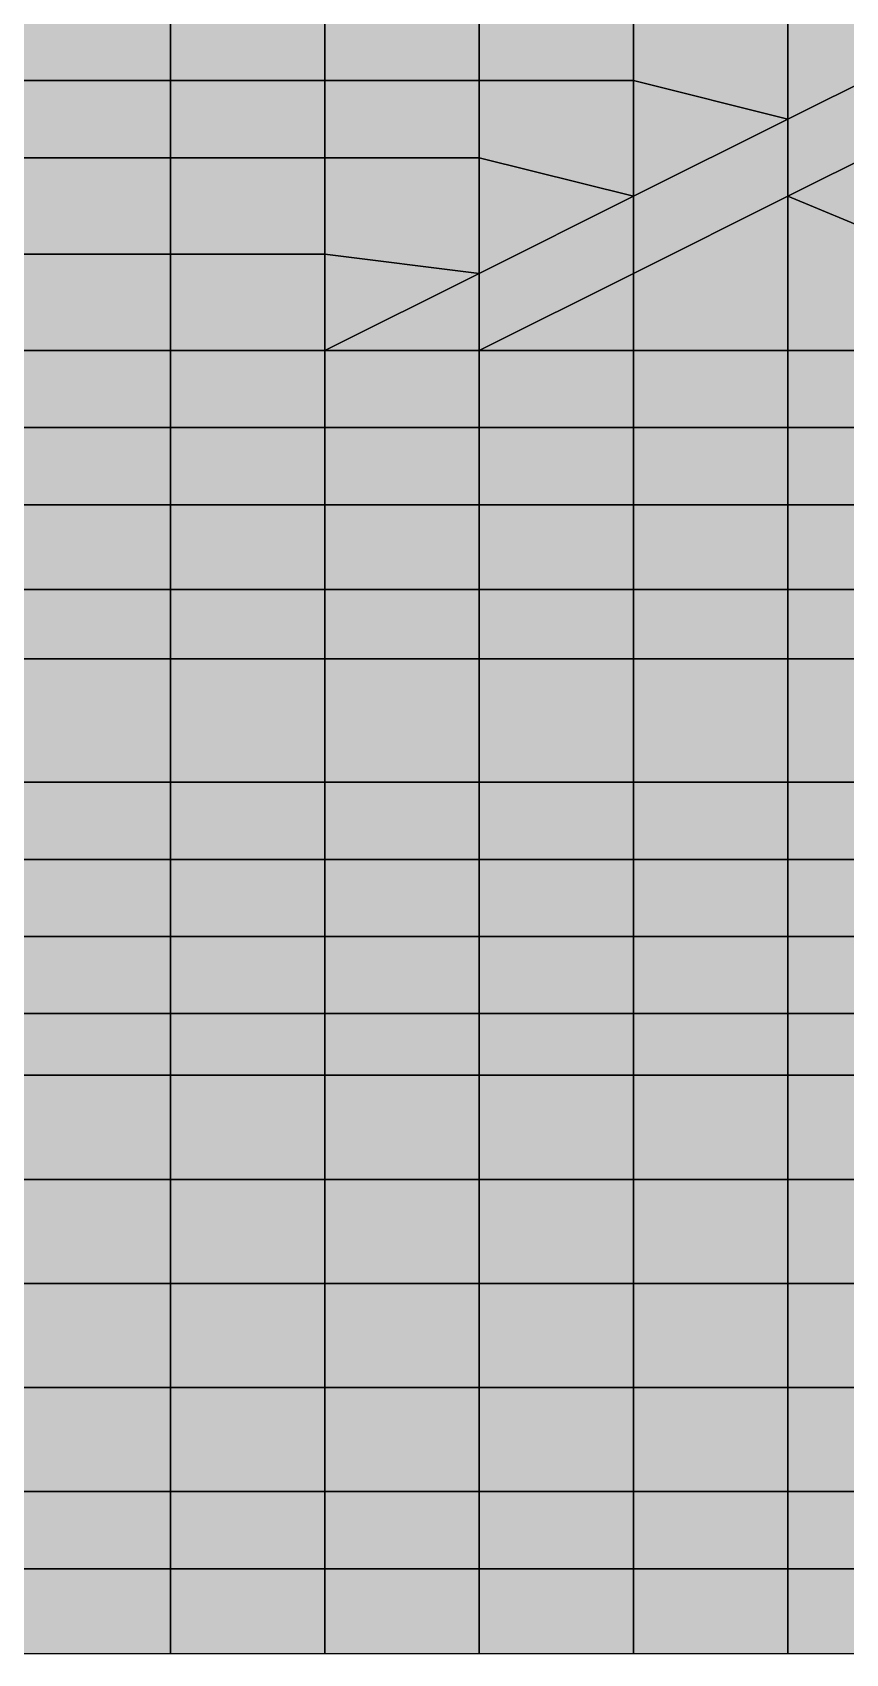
# Model space of a CAD drawing. Header units: inches. Extents: x -100 to 100, y -41 to 41.
# Drawn here: x -24.29 to -13.75, y -41.4 to -20.38 of the extents above; entities that cross this region are included whole.
import ezdxf

# ---------------------------------------------------------------- set-up
doc = ezdxf.new("R2010")
doc.units = ezdxf.units.IN
doc.header["$MEASUREMENT"] = 0

msp = doc.modelspace()

# ---------------------------------------------------------------- linework, layer by layer
at = {"color": 18, "true_color": 0x000000, "transparency": 33554532}
for p, q in [((-22.5, -21), (-22.5, -20)), ((-22.5, -20), (-22.5, -21)), ((-20.5, -21), (-20.5, -20)), ((-20.5, -20), (-20.5, -21)), ((-18.5, -21), (-18.5, -20)), ((-18.5, -20), (-18.5, -21)), ((-16.5, -21), (-16.5, -20)), ((-16.5, -20), (-16.5, -21)), ((-14.5, -21.5), (-14.5, -20)), ((-14.5, -20), (-14.5, -21.5)), ((-13, -20.75), (-14.5, -21.5)), ((-14.5, -21.5), (-13, -20.75)), ((-22.5, -21), (-24.5, -21)), ((-24.5, -21), (-22.5, -21)), ((-22.5, -22), (-22.5, -21)), ((-20.5, -21), (-22.5, -21)), ((-22.5, -21), (-22.5, -22)), ((-22.5, -21), (-20.5, -21)), ((-20.5, -22), (-20.5, -21)), ((-18.5, -21), (-20.5, -21)), ((-20.5, -21), (-20.5, -22)), ((-20.5, -21), (-18.5, -21)), ((-18.5, -22), (-18.5, -21)), ((-16.5, -21), (-18.5, -21)), ((-18.5, -21), (-18.5, -22)), ((-18.5, -21), (-16.5, -21)), ((-16.5, -22.5), (-16.5, -21)), ((-14.5, -21.5), (-16.5, -21)), ((-16.5, -21), (-16.5, -22.5)), ((-16.5, -21), (-14.5, -21.5)), ((-14.5, -21.5), (-16.5, -22.5)), ((-16.5, -22.5), (-14.5, -21.5)), ((-14.5, -22.5), (-14.5, -21.5)), ((-14.5, -21.5), (-14.5, -22.5)), ((-14.5, -22.5), (-13, -21.75)), ((-13, -21.75), (-14.5, -22.5)), ((-22.5, -22), (-24.5, -22)), ((-24.5, -22), (-22.5, -22)), ((-22.5, -23.25), (-22.5, -22)), ((-20.5, -22), (-22.5, -22)), ((-22.5, -22), (-22.5, -23.25)), ((-22.5, -22), (-20.5, -22)), ((-20.5, -23.25), (-20.5, -22)), ((-18.5, -22), (-20.5, -22)), ((-20.5, -22), (-20.5, -23.25)), ((-20.5, -22), (-18.5, -22)), ((-18.5, -23.5), (-18.5, -22)), ((-16.5, -22.5), (-18.5, -22)), ((-18.5, -22), (-18.5, -23.5)), ((-18.5, -22), (-16.5, -22.5)), ((-16.5, -22.5), (-18.5, -23.5)), ((-18.5, -23.5), (-16.5, -22.5)), ((-16.5, -23.5), (-16.5, -22.5)), ((-14.5, -22.5), (-16.5, -23.5)), ((-16.5, -22.5), (-16.5, -23.5)), ((-16.5, -23.5), (-14.5, -22.5)), ((-14.5, -24.5), (-14.5, -22.5)), ((-14.5, -22.5), (-14.5, -24.5)), ((-13, -23.125), (-14.5, -22.5)), ((-14.5, -22.5), (-13, -23.125)), ((-22.5, -23.25), (-24.5, -23.25)), ((-24.5, -23.25), (-22.5, -23.25)), ((-22.5, -24.5), (-22.5, -23.25)), ((-20.5, -23.25), (-22.5, -23.25)), ((-22.5, -23.25), (-22.5, -24.5)), ((-22.5, -23.25), (-20.5, -23.25)), ((-20.5, -24.5), (-20.5, -23.25)), ((-18.5, -23.5), (-20.5, -23.25)), ((-20.5, -23.25), (-20.5, -24.5)), ((-20.5, -23.25), (-18.5, -23.5)), ((-18.5, -23.5), (-20.5, -24.5)), ((-20.5, -24.5), (-18.5, -23.5)), ((-18.5, -24.5), (-18.5, -23.5)), ((-18.5, -23.5), (-18.5, -24.5)), ((-18.5, -24.5), (-16.5, -23.5)), ((-16.5, -23.5), (-18.5, -24.5)), ((-16.5, -24.5), (-16.5, -23.5)), ((-16.5, -23.5), (-16.5, -24.5)), ((-22.5, -24.5), (-24.5, -24.5)), ((-24.5, -24.5), (-22.5, -24.5)), ((-22.5, -25.5), (-22.5, -24.5)), ((-20.5, -24.5), (-22.5, -24.5)), ((-22.5, -24.5), (-22.5, -25.5)), ((-22.5, -24.5), (-20.5, -24.5)), ((-20.5, -24.5), (-18.5, -24.5)), ((-20.5, -24.5), (-20.5, -25.5)), ((-18.5, -24.5), (-20.5, -24.5)), ((-20.5, -25.5), (-20.5, -24.5)), ((-20.5, -24.5), (-20.5, -24.5)), ((-18.5, -24.5), (-16.5, -24.5)), ((-18.5, -25.5), (-18.5, -24.5)), ((-16.5, -24.5), (-18.5, -24.5)), ((-18.5, -24.5), (-18.5, -25.5)), ((-18.5, -24.5), (-18.5, -24.5)), ((-16.5, -24.5), (-14.5, -24.5)), ((-16.5, -25.5), (-16.5, -24.5)), ((-14.5, -24.5), (-16.5, -24.5)), ((-16.5, -24.5), (-16.5, -25.5)), ((-16.5, -24.5), (-16.5, -24.5)), ((-14.5, -24.5), (-13, -24.5)), ((-14.5, -25.5), (-14.5, -24.5)), ((-13, -24.5), (-14.5, -24.5)), ((-14.5, -24.5), (-14.5, -25.5)), ((-14.5, -24.5), (-14.5, -24.5)), ((-22.5, -25.5), (-24.5, -25.5)), ((-24.5, -25.5), (-22.5, -25.5)), ((-22.5, -26.5), (-22.5, -25.5)), ((-20.5, -25.5), (-22.5, -25.5)), ((-22.5, -25.5), (-22.5, -26.5)), ((-22.5, -25.5), (-20.5, -25.5)), ((-18.5, -25.5), (-20.5, -25.5)), ((-20.5, -25.5), (-20.5, -26.5)), ((-20.5, -25.5), (-18.5, -25.5)), ((-20.5, -26.5), (-20.5, -25.5)), ((-20.5, -25.5), (-20.5, -25.5)), ((-18.5, -26.5), (-18.5, -25.5)), ((-16.5, -25.5), (-18.5, -25.5)), ((-18.5, -25.5), (-18.5, -26.5)), ((-18.5, -25.5), (-16.5, -25.5)), ((-16.5, -26.5), (-16.5, -25.5)), ((-14.5, -25.5), (-16.5, -25.5)), ((-16.5, -25.5), (-16.5, -26.5)), ((-16.5, -25.5), (-14.5, -25.5)), ((-14.5, -26.5), (-14.5, -25.5)), ((-13, -25.5), (-14.5, -25.5)), ((-14.5, -25.5), (-14.5, -26.5)), ((-14.5, -25.5), (-13, -25.5)), ((-22.5, -26.5), (-24.5, -26.5)), ((-24.5, -26.5), (-22.5, -26.5)), ((-22.5, -27.6), (-22.5, -26.5)), ((-20.5, -26.5), (-22.5, -26.5)), ((-22.5, -26.5), (-22.5, -27.6)), ((-22.5, -26.5), (-20.5, -26.5)), ((-18.5, -26.5), (-20.5, -26.5)), ((-20.5, -26.5), (-20.5, -27.6)), ((-20.5, -26.5), (-18.5, -26.5)), ((-20.5, -27.6), (-20.5, -26.5)), ((-20.5, -26.5), (-20.5, -26.5)), ((-18.5, -27.6), (-18.5, -26.5)), ((-16.5, -26.5), (-18.5, -26.5)), ((-18.5, -26.5), (-18.5, -27.6)), ((-18.5, -26.5), (-16.5, -26.5)), ((-16.5, -27.6), (-16.5, -26.5)), ((-14.5, -26.5), (-16.5, -26.5)), ((-16.5, -26.5), (-16.5, -27.6)), ((-16.5, -26.5), (-14.5, -26.5)), ((-14.5, -27.6), (-14.5, -26.5)), ((-13, -26.5), (-14.5, -26.5)), ((-14.5, -26.5), (-14.5, -27.6)), ((-14.5, -26.5), (-13, -26.5)), ((-22.5, -27.6), (-24.5, -27.6)), ((-24.5, -27.6), (-22.5, -27.6)), ((-22.5, -28.5), (-22.5, -27.6)), ((-20.5, -27.6), (-22.5, -27.6)), ((-22.5, -27.6), (-22.5, -28.5)), ((-22.5, -27.6), (-20.5, -27.6)), ((-18.5, -27.6), (-20.5, -27.6)), ((-20.5, -27.6), (-20.5, -28.5)), ((-20.5, -27.6), (-18.5, -27.6)), ((-20.5, -28.5), (-20.5, -27.6)), ((-20.5, -27.6), (-20.5, -27.6)), ((-18.5, -28.5), (-18.5, -27.6)), ((-18.5, -27.6), (-16.5, -27.6)), ((-16.5, -27.6), (-18.5, -27.6)), ((-18.5, -27.6), (-18.5, -28.5)), ((-16.5, -28.5), (-16.5, -27.6)), ((-14.5, -27.6), (-16.5, -27.6)), ((-16.5, -27.6), (-16.5, -28.5)), ((-16.5, -27.6), (-14.5, -27.6)), ((-14.5, -28.5), (-14.5, -27.6)), ((-13, -27.6), (-14.5, -27.6)), ((-14.5, -27.6), (-14.5, -28.5)), ((-14.5, -27.6), (-13, -27.6)), ((-22.5, -28.5), (-24.5, -28.5)), ((-24.5, -28.5), (-22.5, -28.5)), ((-22.5, -30.1), (-22.5, -28.5)), ((-20.5, -28.5), (-22.5, -28.5)), ((-22.5, -28.5), (-22.5, -30.1)), ((-22.5, -28.5), (-20.5, -28.5)), ((-18.5, -28.5), (-20.5, -28.5)), ((-20.5, -28.5), (-20.5, -30.1)), ((-20.5, -28.5), (-18.5, -28.5)), ((-20.5, -30.1), (-20.5, -28.5)), ((-20.5, -28.5), (-20.5, -28.5)), ((-18.5, -30.1), (-18.5, -28.5)), ((-16.5, -28.5), (-18.5, -28.5)), ((-18.5, -28.5), (-18.5, -30.1)), ((-18.5, -28.5), (-16.5, -28.5)), ((-16.5, -30.1), (-16.5, -28.5)), ((-14.5, -28.5), (-16.5, -28.5)), ((-16.5, -28.5), (-16.5, -30.1)), ((-16.5, -28.5), (-14.5, -28.5)), ((-14.5, -30.1), (-14.5, -28.5)), ((-13, -28.5), (-14.5, -28.5)), ((-14.5, -28.5), (-14.5, -30.1)), ((-14.5, -28.5), (-13, -28.5)), ((-22.5, -30.1), (-24.5, -30.1)), ((-24.5, -30.1), (-22.5, -30.1)), ((-22.5, -31.1), (-22.5, -30.1)), ((-20.5, -30.1), (-22.5, -30.1)), ((-22.5, -30.1), (-22.5, -31.1)), ((-22.5, -30.1), (-20.5, -30.1)), ((-18.5, -30.1), (-20.5, -30.1)), ((-20.5, -30.1), (-20.5, -31.1)), ((-20.5, -30.1), (-18.5, -30.1)), ((-20.5, -31.1), (-20.5, -30.1)), ((-20.5, -30.1), (-20.5, -30.1)), ((-18.5, -31.1), (-18.5, -30.1)), ((-16.5, -30.1), (-18.5, -30.1)), ((-18.5, -30.1), (-18.5, -31.1)), ((-18.5, -30.1), (-16.5, -30.1)), ((-16.5, -31.1), (-16.5, -30.1)), ((-14.5, -30.1), (-16.5, -30.1)), ((-16.5, -30.1), (-16.5, -31.1)), ((-16.5, -30.1), (-14.5, -30.1)), ((-14.5, -31.1), (-14.5, -30.1)), ((-13, -30.1), (-14.5, -30.1)), ((-14.5, -30.1), (-14.5, -31.1)), ((-14.5, -30.1), (-13, -30.1)), ((-22.5, -31.1), (-24.5, -31.1)), ((-24.5, -31.1), (-22.5, -31.1)), ((-22.5, -32.1), (-22.5, -31.1)), ((-22.5, -31.1), (-20.5, -31.1)), ((-20.5, -31.1), (-22.5, -31.1)), ((-22.5, -31.1), (-22.5, -32.1)), ((-18.5, -31.1), (-20.5, -31.1)), ((-20.5, -31.1), (-20.5, -32.1)), ((-20.5, -31.1), (-18.5, -31.1)), ((-20.5, -32.1), (-20.5, -31.1)), ((-20.5, -31.1), (-20.5, -31.1)), ((-18.5, -32.1), (-18.5, -31.1)), ((-16.5, -31.1), (-18.5, -31.1)), ((-18.5, -31.1), (-18.5, -32.1)), ((-18.5, -31.1), (-16.5, -31.1)), ((-16.5, -32.1), (-16.5, -31.1)), ((-14.5, -31.1), (-16.5, -31.1)), ((-16.5, -31.1), (-16.5, -32.1)), ((-16.5, -31.1), (-14.5, -31.1)), ((-14.5, -32.1), (-14.5, -31.1)), ((-13, -31.1), (-14.5, -31.1)), ((-14.5, -31.1), (-14.5, -32.1)), ((-14.5, -31.1), (-13, -31.1)), ((-22.5, -32.1), (-24.5, -32.1)), ((-24.5, -32.1), (-22.5, -32.1)), ((-22.5, -33.1), (-22.5, -32.1)), ((-22.5, -32.1), (-22.5, -33.1)), ((-20.5, -32.1), (-22.5, -32.1)), ((-22.5, -32.1), (-20.5, -32.1)), ((-18.5, -32.1), (-20.5, -32.1)), ((-20.5, -32.1), (-20.5, -33.1)), ((-20.5, -32.1), (-18.5, -32.1)), ((-20.5, -33.1), (-20.5, -32.1)), ((-20.5, -32.1), (-20.5, -32.1)), ((-18.5, -33.1), (-18.5, -32.1)), ((-16.5, -32.1), (-18.5, -32.1)), ((-18.5, -32.1), (-18.5, -33.1)), ((-18.5, -32.1), (-16.5, -32.1)), ((-16.5, -33.1), (-16.5, -32.1)), ((-16.5, -32.1), (-16.5, -33.1)), ((-14.5, -32.1), (-16.5, -32.1)), ((-16.5, -32.1), (-14.5, -32.1)), ((-14.5, -33.1), (-14.5, -32.1)), ((-14.5, -32.1), (-14.5, -33.1)), ((-13, -32.1), (-14.5, -32.1)), ((-14.5, -32.1), (-13, -32.1)), ((-24.5, -33.1), (-22.5, -33.1)), ((-22.5, -33.1), (-24.5, -33.1)), ((-22.5, -33.1), (-20.5, -33.1)), ((-22.5, -33.9), (-22.5, -33.1)), ((-20.5, -33.1), (-22.5, -33.1)), ((-22.5, -33.1), (-22.5, -33.9)), ((-20.5, -33.1), (-18.5, -33.1)), ((-20.5, -33.9), (-20.5, -33.1)), ((-18.5, -33.1), (-20.5, -33.1)), ((-20.5, -33.1), (-20.5, -33.9)), ((-20.5, -33.1), (-20.5, -33.1)), ((-18.5, -33.1), (-16.5, -33.1)), ((-18.5, -33.9), (-18.5, -33.1)), ((-16.5, -33.1), (-18.5, -33.1)), ((-18.5, -33.1), (-18.5, -33.9)), ((-16.5, -33.1), (-14.5, -33.1)), ((-16.5, -33.9), (-16.5, -33.1)), ((-14.5, -33.1), (-16.5, -33.1)), ((-16.5, -33.1), (-16.5, -33.9)), ((-14.5, -33.1), (-13, -33.1)), ((-14.5, -33.9), (-14.5, -33.1)), ((-13, -33.1), (-14.5, -33.1)), ((-14.5, -33.1), (-14.5, -33.9)), ((-22.5, -33.9), (-24.5, -33.9)), ((-24.5, -33.9), (-22.5, -33.9)), ((-22.5, -35.25), (-22.5, -33.9)), ((-20.5, -33.9), (-22.5, -33.9)), ((-22.5, -33.9), (-22.5, -35.25)), ((-22.5, -33.9), (-20.5, -33.9)), ((-20.5, -35.25), (-20.5, -33.9)), ((-20.5, -33.9), (-20.5, -35.25)), ((-18.5, -33.9), (-20.5, -33.9)), ((-20.5, -33.9), (-18.5, -33.9)), ((-18.5, -35.25), (-18.5, -33.9)), ((-16.5, -33.9), (-18.5, -33.9)), ((-18.5, -33.9), (-18.5, -35.25)), ((-18.5, -33.9), (-16.5, -33.9)), ((-16.5, -35.25), (-16.5, -33.9)), ((-14.5, -33.9), (-16.5, -33.9)), ((-16.5, -33.9), (-16.5, -35.25)), ((-16.5, -33.9), (-14.5, -33.9)), ((-14.5, -35.25), (-14.5, -33.9)), ((-13, -33.9), (-14.5, -33.9)), ((-14.5, -33.9), (-14.5, -35.25)), ((-14.5, -33.9), (-13, -33.9)), ((-22.5, -35.25), (-24.5, -35.25)), ((-24.5, -35.25), (-22.5, -35.25)), ((-22.5, -36.6), (-22.5, -35.25)), ((-20.5, -35.25), (-22.5, -35.25)), ((-22.5, -35.25), (-22.5, -36.6)), ((-22.5, -35.25), (-20.5, -35.25)), ((-20.5, -36.6), (-20.5, -35.25)), ((-18.5, -35.25), (-20.5, -35.25)), ((-20.5, -35.25), (-20.5, -36.6)), ((-20.5, -35.25), (-18.5, -35.25)), ((-18.5, -36.6), (-18.5, -35.25)), ((-16.5, -35.25), (-18.5, -35.25)), ((-18.5, -35.25), (-18.5, -36.6)), ((-18.5, -35.25), (-16.5, -35.25)), ((-16.5, -36.6), (-16.5, -35.25)), ((-14.5, -35.25), (-16.5, -35.25)), ((-16.5, -35.25), (-16.5, -36.6)), ((-16.5, -35.25), (-14.5, -35.25)), ((-14.5, -36.6), (-14.5, -35.25)), ((-13, -35.25), (-14.5, -35.25)), ((-14.5, -35.25), (-14.5, -36.6)), ((-14.5, -35.25), (-13, -35.25)), ((-22.5, -36.6), (-24.5, -36.6)), ((-24.5, -36.6), (-22.5, -36.6)), ((-22.5, -37.95), (-22.5, -36.6)), ((-20.5, -36.6), (-22.5, -36.6)), ((-22.5, -36.6), (-22.5, -37.95)), ((-22.5, -36.6), (-20.5, -36.6)), ((-20.5, -37.95), (-20.5, -36.6)), ((-18.5, -36.6), (-20.5, -36.6)), ((-20.5, -36.6), (-20.5, -37.95)), ((-20.5, -36.6), (-18.5, -36.6)), ((-18.5, -37.95), (-18.5, -36.6)), ((-16.5, -36.6), (-18.5, -36.6)), ((-18.5, -36.6), (-18.5, -37.95)), ((-18.5, -36.6), (-16.5, -36.6)), ((-16.5, -37.95), (-16.5, -36.6)), ((-14.5, -36.6), (-16.5, -36.6)), ((-16.5, -36.6), (-16.5, -37.95)), ((-16.5, -36.6), (-14.5, -36.6)), ((-14.5, -37.95), (-14.5, -36.6)), ((-13, -36.6), (-14.5, -36.6)), ((-14.5, -36.6), (-14.5, -37.95)), ((-14.5, -36.6), (-13, -36.6)), ((-22.5, -37.95), (-24.5, -37.95)), ((-24.5, -37.95), (-22.5, -37.95)), ((-22.5, -39.3), (-22.5, -37.95)), ((-20.5, -37.95), (-22.5, -37.95)), ((-22.5, -37.95), (-22.5, -39.3)), ((-22.5, -37.95), (-20.5, -37.95)), ((-20.5, -39.3), (-20.5, -37.95)), ((-18.5, -37.95), (-20.5, -37.95)), ((-20.5, -37.95), (-20.5, -39.3)), ((-20.5, -37.95), (-18.5, -37.95)), ((-18.5, -39.3), (-18.5, -37.95)), ((-16.5, -37.95), (-18.5, -37.95)), ((-18.5, -37.95), (-18.5, -39.3)), ((-18.5, -37.95), (-16.5, -37.95)), ((-16.5, -39.3), (-16.5, -37.95)), ((-14.5, -37.95), (-16.5, -37.95)), ((-16.5, -37.95), (-16.5, -39.3)), ((-16.5, -37.95), (-14.5, -37.95)), ((-14.5, -39.3), (-14.5, -37.95)), ((-13, -37.95), (-14.5, -37.95)), ((-14.5, -37.95), (-14.5, -39.3)), ((-14.5, -37.95), (-13, -37.95)), ((-22.5, -39.3), (-24.5, -39.3)), ((-24.5, -39.3), (-22.5, -39.3)), ((-22.5, -40.3), (-22.5, -39.3)), ((-20.5, -39.3), (-22.5, -39.3)), ((-22.5, -39.3), (-22.5, -40.3)), ((-22.5, -39.3), (-20.5, -39.3)), ((-20.5, -40.3), (-20.5, -39.3)), ((-18.5, -39.3), (-20.5, -39.3)), ((-20.5, -39.3), (-20.5, -40.3)), ((-20.5, -39.3), (-18.5, -39.3)), ((-18.5, -40.3), (-18.5, -39.3)), ((-16.5, -39.3), (-18.5, -39.3)), ((-18.5, -39.3), (-18.5, -40.3)), ((-18.5, -39.3), (-16.5, -39.3)), ((-16.5, -40.3), (-16.5, -39.3)), ((-14.5, -39.3), (-16.5, -39.3)), ((-16.5, -39.3), (-16.5, -40.3)), ((-16.5, -39.3), (-14.5, -39.3)), ((-14.5, -40.3), (-14.5, -39.3)), ((-13, -39.3), (-14.5, -39.3)), ((-14.5, -39.3), (-14.5, -40.3)), ((-14.5, -39.3), (-13, -39.3)), ((-24.5, -40.3), (-22.5, -40.3)), ((-22.5, -40.3), (-24.5, -40.3)), ((-22.5, -40.3), (-20.5, -40.3)), ((-22.5, -41.4), (-22.5, -40.3)), ((-20.5, -40.3), (-22.5, -40.3)), ((-22.5, -40.3), (-22.5, -41.4)), ((-20.5, -40.3), (-18.5, -40.3)), ((-20.5, -41.4), (-20.5, -40.3)), ((-18.5, -40.3), (-20.5, -40.3)), ((-20.5, -40.3), (-20.5, -41.4)), ((-18.5, -40.3), (-16.5, -40.3)), ((-18.5, -41.4), (-18.5, -40.3)), ((-16.5, -40.3), (-18.5, -40.3)), ((-18.5, -40.3), (-18.5, -41.4)), ((-16.5, -40.3), (-14.5, -40.3)), ((-16.5, -41.4), (-16.5, -40.3)), ((-14.5, -40.3), (-16.5, -40.3)), ((-16.5, -40.3), (-16.5, -41.4)), ((-14.5, -40.3), (-13, -40.3)), ((-14.5, -41.4), (-14.5, -40.3)), ((-13, -40.3), (-14.5, -40.3)), ((-14.5, -40.3), (-14.5, -41.4)), ((-24.5, -41.4), (-22.5, -41.4)), ((-22.5, -41.4), (-20.5, -41.4)), ((-20.5, -41.4), (-18.5, -41.4)), ((-18.5, -41.4), (-16.5, -41.4)), ((-16.5, -41.4), (-14.5, -41.4)), ((-14.5, -41.4), (-13, -41.4))]:
    msp.add_line(p, q, dxfattribs=at)
at = {"color": 33, "true_color": 0xe99a4e, "transparency": 33554687}
for p, q in [((-20.5, -24.5), (-20.5, -24.5)), ((-20.5, -25.5), (-20.5, -25.5)), ((-20.5, -26.5), (-20.5, -26.5)), ((-20.5, -27.6), (-20.5, -27.6)), ((-20.5, -28.5), (-20.5, -28.5)), ((-20.5, -30.1), (-20.5, -30.1)), ((-20.5, -31.1), (-20.5, -31.1)), ((-20.5, -32.1), (-20.5, -32.1)), ((-20.5, -33.1), (-20.5, -33.1))]:
    msp.add_line(p, q, dxfattribs=at)
at = {"color": 254, "true_color": 0xbbecbb, "transparency": 33554687}
for p, q in [((-18.5, -24.5), (-18.5, -24.5)), ((-16.5, -24.5), (-16.5, -24.5)), ((-14.5, -24.5), (-14.5, -24.5))]:
    msp.add_line(p, q, dxfattribs=at)
at = {"color": 212, "true_color": 0xbd27e2, "transparency": 33554687}
for points in [[(-22.5, -20), (-24.5, -20), (-24.5, -21)], [(-22.5, -20), (-24.5, -21), (-22.5, -21)], [(-20.5, -20), (-22.5, -20), (-22.5, -21)], [(-20.5, -20), (-22.5, -21), (-20.5, -21)], [(-20.5, -20), (-20.5, -21), (-18.5, -21)], [(-20.5, -20), (-18.5, -21), (-18.5, -20)], [(-16.5, -20), (-18.5, -20), (-18.5, -21)], [(-16.5, -20), (-18.5, -21), (-16.5, -21)], [(-14.5, -21.5), (-14.5, -20), (-16.5, -20)], [(-14.5, -21.5), (-16.5, -20), (-16.5, -21)], [(-14.5, -21.5), (-13, -20.75), (-13, -20)], [(-14.5, -21.5), (-13, -20), (-14.5, -20)], [(-22.5, -21), (-24.5, -21), (-24.5, -22)], [(-22.5, -21), (-24.5, -22), (-22.5, -22)], [(-20.5, -21), (-22.5, -21), (-22.5, -22)], [(-20.5, -21), (-22.5, -22), (-20.5, -22)], [(-18.5, -21), (-20.5, -21), (-20.5, -22)], [(-18.5, -21), (-20.5, -22), (-18.5, -22)], [(-16.5, -22.5), (-16.5, -21), (-18.5, -21)], [(-16.5, -22.5), (-18.5, -21), (-18.5, -22)], [(-16.5, -22.5), (-14.5, -21.5), (-16.5, -21)], [(-22.5, -22), (-24.5, -22), (-24.5, -23.25)], [(-22.5, -22), (-24.5, -23.25), (-22.5, -23.25)], [(-20.5, -22), (-22.5, -22), (-22.5, -23.25)], [(-20.5, -22), (-22.5, -23.25), (-20.5, -23.25)], [(-18.5, -23.5), (-18.5, -22), (-20.5, -22)], [(-18.5, -23.5), (-20.5, -22), (-20.5, -23.25)], [(-18.5, -23.5), (-16.5, -22.5), (-18.5, -22)], [(-24.5, -24.5), (-22.5, -24.5), (-22.5, -23.25)], [(-24.5, -24.5), (-22.5, -23.25), (-24.5, -23.25)], [(-22.5, -24.5), (-20.5, -24.5), (-20.5, -23.25)], [(-22.5, -24.5), (-20.5, -23.25), (-22.5, -23.25)], [(-20.5, -24.5), (-18.5, -23.5), (-20.5, -23.25)], [(-22.5, -39.3), (-24.5, -39.3), (-24.5, -40.3)], [(-22.5, -39.3), (-24.5, -40.3), (-22.5, -40.3)], [(-20.5, -39.3), (-22.5, -39.3), (-22.5, -40.3)], [(-20.5, -39.3), (-22.5, -40.3), (-20.5, -40.3)], [(-18.5, -40.3), (-18.5, -39.3), (-20.5, -39.3)], [(-18.5, -40.3), (-20.5, -39.3), (-20.5, -40.3)], [(-16.5, -39.3), (-18.5, -39.3), (-18.5, -40.3)], [(-16.5, -39.3), (-18.5, -40.3), (-16.5, -40.3)], [(-14.5, -39.3), (-16.5, -39.3), (-16.5, -40.3)], [(-14.5, -39.3), (-16.5, -40.3), (-14.5, -40.3)], [(-13, -39.3), (-14.5, -39.3), (-14.5, -40.3)], [(-13, -39.3), (-14.5, -40.3), (-13, -40.3)]]:
    msp.add_solid(points, dxfattribs=at)
at = {"color": 254, "true_color": 0xbbecbb, "transparency": 33554687}
for points in [[(-13, -20.75), (-14.5, -21.5), (-14.5, -22.5)], [(-13, -20.75), (-14.5, -22.5), (-13, -21.75)], [(-14.5, -21.5), (-16.5, -22.5), (-16.5, -23.5)], [(-14.5, -21.5), (-16.5, -23.5), (-14.5, -22.5)], [(-14.5, -22.5), (-13, -23.125), (-13, -21.75)], [(-16.5, -22.5), (-18.5, -23.5), (-18.5, -24.5)], [(-16.5, -22.5), (-18.5, -24.5), (-16.5, -23.5)], [(-16.5, -24.5), (-14.5, -24.5), (-14.5, -22.5)], [(-16.5, -24.5), (-14.5, -22.5), (-16.5, -23.5)], [(-14.5, -22.5), (-14.5, -24.5), (-13, -24.5)], [(-14.5, -22.5), (-13, -24.5), (-13, -23.125)], [(-18.5, -23.5), (-20.5, -24.5), (-18.5, -24.5)], [(-18.5, -24.5), (-16.5, -24.5), (-16.5, -23.5)]]:
    msp.add_solid(points, dxfattribs=at)
at = {"color": 151, "true_color": 0xa2c9f8, "transparency": 33554687}
for points in [[(-22.5, -24.5), (-24.5, -24.5), (-24.5, -25.5)], [(-22.5, -24.5), (-24.5, -25.5), (-22.5, -25.5)], [(-20.5, -25.5), (-20.5, -24.5), (-22.5, -24.5)], [(-20.5, -25.5), (-22.5, -24.5), (-22.5, -25.5)], [(-24.5, -26.5), (-22.5, -26.5), (-22.5, -25.5)], [(-24.5, -26.5), (-22.5, -25.5), (-24.5, -25.5)], [(-22.5, -26.5), (-20.5, -26.5), (-20.5, -25.5)], [(-22.5, -26.5), (-20.5, -25.5), (-22.5, -25.5)], [(-24.5, -27.6), (-22.5, -27.6), (-22.5, -26.5)], [(-24.5, -27.6), (-22.5, -26.5), (-24.5, -26.5)], [(-22.5, -27.6), (-20.5, -27.6), (-20.5, -26.5)], [(-22.5, -27.6), (-20.5, -26.5), (-22.5, -26.5)], [(-24.5, -28.5), (-22.5, -28.5), (-22.5, -27.6)], [(-24.5, -28.5), (-22.5, -27.6), (-24.5, -27.6)], [(-22.5, -28.5), (-20.5, -28.5), (-20.5, -27.6)], [(-22.5, -28.5), (-20.5, -27.6), (-22.5, -27.6)], [(-22.5, -28.5), (-24.5, -28.5), (-24.5, -30.1)], [(-22.5, -28.5), (-24.5, -30.1), (-22.5, -30.1)], [(-20.5, -28.5), (-22.5, -28.5), (-22.5, -30.1)], [(-20.5, -28.5), (-22.5, -30.1), (-20.5, -30.1)]]:
    msp.add_solid(points, dxfattribs=at)
at = {"color": 8, "true_color": 0x7e8a72, "transparency": 33554687}
for points in [[(-20.5, -24.5), (-20.5, -25.5), (-18.5, -25.5)], [(-20.5, -24.5), (-18.5, -25.5), (-18.5, -24.5)], [(-16.5, -24.5), (-18.5, -24.5), (-18.5, -25.5)], [(-16.5, -24.5), (-18.5, -25.5), (-16.5, -25.5)], [(-14.5, -24.5), (-16.5, -24.5), (-16.5, -25.5)], [(-14.5, -24.5), (-16.5, -25.5), (-14.5, -25.5)], [(-13, -24.5), (-14.5, -24.5), (-14.5, -25.5)], [(-13, -24.5), (-14.5, -25.5), (-13, -25.5)], [(-20.5, -26.5), (-18.5, -26.5), (-18.5, -25.5)], [(-20.5, -26.5), (-18.5, -25.5), (-20.5, -25.5)], [(-18.5, -26.5), (-16.5, -26.5), (-16.5, -25.5)], [(-18.5, -26.5), (-16.5, -25.5), (-18.5, -25.5)], [(-16.5, -26.5), (-14.5, -26.5), (-14.5, -25.5)], [(-16.5, -26.5), (-14.5, -25.5), (-16.5, -25.5)], [(-14.5, -26.5), (-13, -26.5), (-13, -25.5)], [(-14.5, -26.5), (-13, -25.5), (-14.5, -25.5)], [(-20.5, -27.6), (-18.5, -27.6), (-18.5, -26.5)], [(-20.5, -27.6), (-18.5, -26.5), (-20.5, -26.5)], [(-18.5, -27.6), (-16.5, -27.6), (-16.5, -26.5)], [(-18.5, -27.6), (-16.5, -26.5), (-18.5, -26.5)], [(-16.5, -27.6), (-14.5, -27.6), (-14.5, -26.5)], [(-16.5, -27.6), (-14.5, -26.5), (-16.5, -26.5)], [(-14.5, -27.6), (-13, -27.6), (-13, -26.5)], [(-14.5, -27.6), (-13, -26.5), (-14.5, -26.5)], [(-18.5, -28.5), (-18.5, -27.6), (-20.5, -27.6)], [(-18.5, -28.5), (-20.5, -27.6), (-20.5, -28.5)], [(-18.5, -28.5), (-16.5, -28.5), (-16.5, -27.6)], [(-18.5, -28.5), (-16.5, -27.6), (-18.5, -27.6)], [(-16.5, -28.5), (-14.5, -28.5), (-14.5, -27.6)], [(-16.5, -28.5), (-14.5, -27.6), (-16.5, -27.6)], [(-14.5, -28.5), (-13, -28.5), (-13, -27.6)], [(-14.5, -28.5), (-13, -27.6), (-14.5, -27.6)], [(-18.5, -28.5), (-20.5, -28.5), (-20.5, -30.1)], [(-18.5, -28.5), (-20.5, -30.1), (-18.5, -30.1)], [(-16.5, -28.5), (-18.5, -28.5), (-18.5, -30.1)], [(-16.5, -28.5), (-18.5, -30.1), (-16.5, -30.1)], [(-14.5, -28.5), (-16.5, -28.5), (-16.5, -30.1)], [(-14.5, -28.5), (-16.5, -30.1), (-14.5, -30.1)], [(-13, -28.5), (-14.5, -28.5), (-14.5, -30.1)], [(-13, -28.5), (-14.5, -30.1), (-13, -30.1)], [(-24.5, -33.9), (-22.5, -33.9), (-22.5, -33.1)], [(-24.5, -33.9), (-22.5, -33.1), (-24.5, -33.1)], [(-22.5, -33.9), (-20.5, -33.9), (-20.5, -33.1)], [(-22.5, -33.9), (-20.5, -33.1), (-22.5, -33.1)], [(-20.5, -33.9), (-18.5, -33.9), (-18.5, -33.1)], [(-20.5, -33.9), (-18.5, -33.1), (-20.5, -33.1)], [(-18.5, -33.9), (-16.5, -33.9), (-16.5, -33.1)], [(-18.5, -33.9), (-16.5, -33.1), (-18.5, -33.1)], [(-16.5, -33.9), (-14.5, -33.9), (-14.5, -33.1)], [(-16.5, -33.9), (-14.5, -33.1), (-16.5, -33.1)], [(-14.5, -33.9), (-13, -33.9), (-13, -33.1)], [(-14.5, -33.9), (-13, -33.1), (-14.5, -33.1)]]:
    msp.add_solid(points, dxfattribs=at)
at = {"color": 221, "true_color": 0xf767d7, "transparency": 33554687}
for points in [[(-24.5, -31.1), (-22.5, -31.1), (-22.5, -30.1)], [(-24.5, -31.1), (-22.5, -30.1), (-24.5, -30.1)], [(-22.5, -31.1), (-20.5, -31.1), (-20.5, -30.1)], [(-22.5, -31.1), (-20.5, -30.1), (-22.5, -30.1)], [(-22.5, -31.1), (-24.5, -31.1), (-24.5, -32.1)], [(-22.5, -31.1), (-24.5, -32.1), (-22.5, -32.1)], [(-20.5, -31.1), (-22.5, -31.1), (-22.5, -32.1)], [(-20.5, -31.1), (-22.5, -32.1), (-20.5, -32.1)], [(-24.5, -32.1), (-24.5, -33.1), (-22.5, -33.1)], [(-24.5, -32.1), (-22.5, -33.1), (-22.5, -32.1)], [(-22.5, -32.1), (-22.5, -33.1), (-20.5, -33.1)], [(-22.5, -32.1), (-20.5, -33.1), (-20.5, -32.1)]]:
    msp.add_solid(points, dxfattribs=at)
at = {"color": 9, "true_color": 0xa7cad9, "transparency": 33554687}
for points in [[(-18.5, -31.1), (-18.5, -30.1), (-20.5, -30.1)], [(-18.5, -31.1), (-20.5, -30.1), (-20.5, -31.1)], [(-18.5, -31.1), (-16.5, -31.1), (-16.5, -30.1)], [(-18.5, -31.1), (-16.5, -30.1), (-18.5, -30.1)], [(-16.5, -31.1), (-14.5, -31.1), (-14.5, -30.1)], [(-16.5, -31.1), (-14.5, -30.1), (-16.5, -30.1)], [(-14.5, -31.1), (-13, -31.1), (-13, -30.1)], [(-14.5, -31.1), (-13, -30.1), (-14.5, -30.1)], [(-18.5, -31.1), (-20.5, -31.1), (-20.5, -32.1)], [(-18.5, -31.1), (-20.5, -32.1), (-18.5, -32.1)], [(-16.5, -31.1), (-18.5, -31.1), (-18.5, -32.1)], [(-16.5, -31.1), (-18.5, -32.1), (-16.5, -32.1)], [(-14.5, -31.1), (-16.5, -31.1), (-16.5, -32.1)], [(-14.5, -31.1), (-16.5, -32.1), (-14.5, -32.1)], [(-13, -31.1), (-14.5, -31.1), (-14.5, -32.1)], [(-13, -31.1), (-14.5, -32.1), (-13, -32.1)], [(-20.5, -33.1), (-18.5, -33.1), (-18.5, -32.1)], [(-20.5, -33.1), (-18.5, -32.1), (-20.5, -32.1)], [(-18.5, -33.1), (-16.5, -33.1), (-16.5, -32.1)], [(-18.5, -33.1), (-16.5, -32.1), (-18.5, -32.1)], [(-16.5, -32.1), (-16.5, -33.1), (-14.5, -33.1)], [(-16.5, -32.1), (-14.5, -33.1), (-14.5, -32.1)], [(-14.5, -32.1), (-14.5, -33.1), (-13, -33.1)], [(-14.5, -32.1), (-13, -33.1), (-13, -32.1)], [(-24.5, -41.4), (-22.5, -41.4), (-22.5, -40.3)], [(-24.5, -41.4), (-22.5, -40.3), (-24.5, -40.3)], [(-22.5, -41.4), (-20.5, -41.4), (-20.5, -40.3)], [(-22.5, -41.4), (-20.5, -40.3), (-22.5, -40.3)], [(-18.5, -40.3), (-20.5, -40.3), (-20.5, -41.4)], [(-18.5, -40.3), (-20.5, -41.4), (-18.5, -41.4)], [(-18.5, -41.4), (-16.5, -41.4), (-16.5, -40.3)], [(-18.5, -41.4), (-16.5, -40.3), (-18.5, -40.3)], [(-16.5, -41.4), (-14.5, -41.4), (-14.5, -40.3)], [(-16.5, -41.4), (-14.5, -40.3), (-16.5, -40.3)], [(-14.5, -41.4), (-13, -41.4), (-13, -40.3)], [(-14.5, -41.4), (-13, -40.3), (-14.5, -40.3)]]:
    msp.add_solid(points, dxfattribs=at)
at = {"color": 254, "true_color": 0xd5d5d5, "transparency": 33554687}
for points in [[(-24.5, -35.25), (-22.5, -35.25), (-22.5, -33.9)], [(-24.5, -35.25), (-22.5, -33.9), (-24.5, -33.9)], [(-22.5, -35.25), (-20.5, -35.25), (-20.5, -33.9)], [(-22.5, -35.25), (-20.5, -33.9), (-22.5, -33.9)], [(-20.5, -33.9), (-20.5, -35.25), (-18.5, -35.25)], [(-20.5, -33.9), (-18.5, -35.25), (-18.5, -33.9)], [(-18.5, -35.25), (-16.5, -35.25), (-16.5, -33.9)], [(-18.5, -35.25), (-16.5, -33.9), (-18.5, -33.9)], [(-16.5, -35.25), (-14.5, -35.25), (-14.5, -33.9)], [(-16.5, -35.25), (-14.5, -33.9), (-16.5, -33.9)], [(-14.5, -35.25), (-13, -35.25), (-13, -33.9)], [(-14.5, -35.25), (-13, -33.9), (-14.5, -33.9)], [(-24.5, -36.6), (-22.5, -36.6), (-22.5, -35.25)], [(-24.5, -36.6), (-22.5, -35.25), (-24.5, -35.25)], [(-22.5, -36.6), (-20.5, -36.6), (-20.5, -35.25)], [(-22.5, -36.6), (-20.5, -35.25), (-22.5, -35.25)], [(-20.5, -36.6), (-18.5, -36.6), (-18.5, -35.25)], [(-20.5, -36.6), (-18.5, -35.25), (-20.5, -35.25)], [(-18.5, -36.6), (-16.5, -36.6), (-16.5, -35.25)], [(-18.5, -36.6), (-16.5, -35.25), (-18.5, -35.25)], [(-16.5, -36.6), (-14.5, -36.6), (-14.5, -35.25)], [(-16.5, -36.6), (-14.5, -35.25), (-16.5, -35.25)], [(-14.5, -36.6), (-13, -36.6), (-13, -35.25)], [(-14.5, -36.6), (-13, -35.25), (-14.5, -35.25)], [(-24.5, -37.95), (-22.5, -37.95), (-22.5, -36.6)], [(-24.5, -37.95), (-22.5, -36.6), (-24.5, -36.6)], [(-22.5, -37.95), (-20.5, -37.95), (-20.5, -36.6)], [(-22.5, -37.95), (-20.5, -36.6), (-22.5, -36.6)], [(-18.5, -37.95), (-18.5, -36.6), (-20.5, -36.6)], [(-18.5, -37.95), (-20.5, -36.6), (-20.5, -37.95)], [(-18.5, -37.95), (-16.5, -37.95), (-16.5, -36.6)], [(-18.5, -37.95), (-16.5, -36.6), (-18.5, -36.6)], [(-16.5, -37.95), (-14.5, -37.95), (-14.5, -36.6)], [(-16.5, -37.95), (-14.5, -36.6), (-16.5, -36.6)], [(-14.5, -37.95), (-13, -37.95), (-13, -36.6)], [(-14.5, -37.95), (-13, -36.6), (-14.5, -36.6)], [(-22.5, -37.95), (-24.5, -37.95), (-24.5, -39.3)], [(-22.5, -37.95), (-24.5, -39.3), (-22.5, -39.3)], [(-20.5, -37.95), (-22.5, -37.95), (-22.5, -39.3)], [(-20.5, -37.95), (-22.5, -39.3), (-20.5, -39.3)], [(-18.5, -39.3), (-18.5, -37.95), (-20.5, -37.95)], [(-18.5, -39.3), (-20.5, -37.95), (-20.5, -39.3)], [(-16.5, -37.95), (-18.5, -37.95), (-18.5, -39.3)], [(-16.5, -37.95), (-18.5, -39.3), (-16.5, -39.3)], [(-14.5, -37.95), (-16.5, -37.95), (-16.5, -39.3)], [(-14.5, -37.95), (-16.5, -39.3), (-14.5, -39.3)], [(-13, -37.95), (-14.5, -37.95), (-14.5, -39.3)], [(-13, -37.95), (-14.5, -39.3), (-13, -39.3)]]:
    msp.add_solid(points, dxfattribs=at)

doc.saveas('drawing.dxf')
